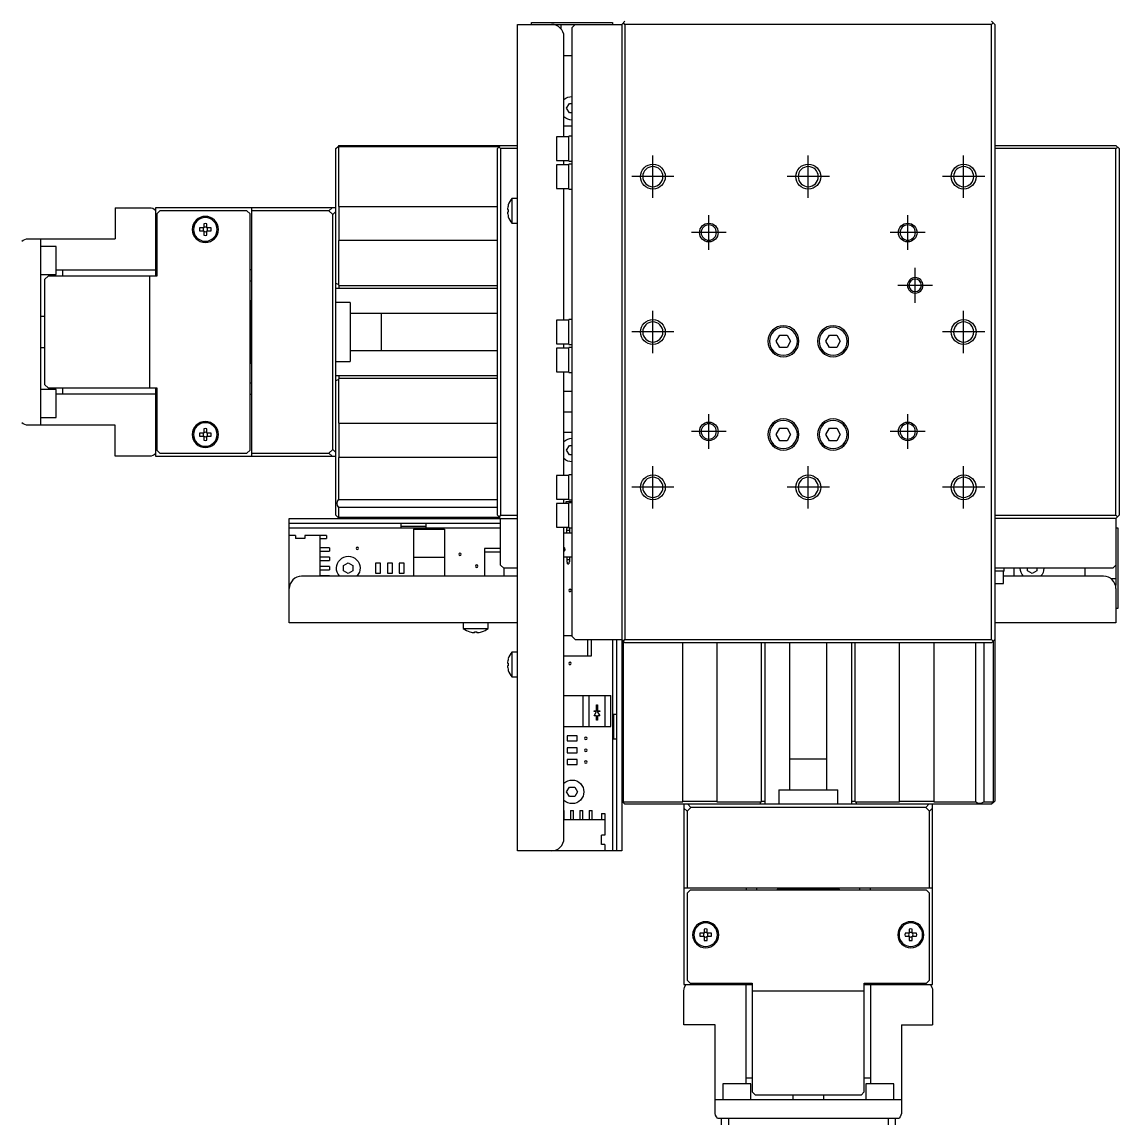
# Model space of a CAD drawing. Extents: x 0 to 784, y -8 to 463.
# Drawn here: x 198.2 to 374.7, y 198.2 to 374.6 of the extents above; entities that cross this region are included whole.
import ezdxf

# ---------------------------------------------------------------- set-up
doc = ezdxf.new("R2010")
doc.units = 0
doc.header["$LTSCALE"] = 0.5
doc.linetypes.add('CENTER', pattern=[50.8, 31.75, -6.35, 6.35, -6.35])
for name, color, linetype in [('MSM_CENTER', 1, 'CENTER'), ('MSM_CONTINUOUS', 7, 'CONTINUOUS'), ('MSM_NARROW', 5, 'CONTINUOUS')]:
    doc.layers.add(name, color=color, linetype=linetype)

msp = doc.modelspace()

# ---------------------------------------------------------------- linework, layer by layer
at = {"layer": 'MSM_CENTER'}
for p, q in [((299.7, 346.3), (299.7, 353.1)), ((324.7, 346.3), (324.7, 353.1)), ((349.7, 346.3), (349.7, 353.1)), ((303.1, 349.7), (296.3, 349.7)), ((328.1, 349.7), (321.3, 349.7)), ((353.1, 349.7), (346.3, 349.7)), ((308.7, 337.9), (308.7, 343.5)), ((340.7, 337.9), (340.7, 343.5)), ((311.5, 340.7), (305.9, 340.7)), ((343.5, 340.7), (337.9, 340.7)), ((341.9, 329.4), (341.9, 335)), ((344.7, 332.2), (339.1, 332.2)), ((299.7, 321.3), (299.7, 328.1)), ((349.7, 321.3), (349.7, 328.1)), ((303.1, 324.7), (296.3, 324.7)), ((353.1, 324.7), (346.3, 324.7)), ((308.7, 305.9), (308.7, 311.5)), ((340.7, 305.9), (340.7, 311.5)), ((311.5, 308.7), (305.9, 308.7)), ((343.5, 308.7), (337.9, 308.7)), ((299.7, 296.3), (299.7, 303.1)), ((324.7, 296.3), (324.7, 303.1)), ((349.7, 296.3), (349.7, 303.1)), ((303.1, 299.7), (296.3, 299.7)), ((328.1, 299.7), (321.3, 299.7)), ((353.1, 299.7), (346.3, 299.7))]:
    msp.add_line(p, q, dxfattribs=at)
at = {"layer": 'MSM_CONTINUOUS'}
for p, q in [((277.9, 241.2), (277.9, 374.2)), ((277.9, 374.2), (294.7, 374.2)), ((280.2, 374.2), (280.2, 374.5)), ((280.2, 374.5), (293.2, 374.5)), ((284.95, 373.46), (284.95, 374.2)), ((287.2, 374.2), (286.7, 373.7)), ((293.2, 374.5), (293.2, 374.2)), ((295.2, 374.7), (294.7, 374.2)), ((294.7, 374.2), (294.7, 241.2)), ((295.2, 374.2), (294.95, 374.45)), ((295.2, 374.2), (295.2, 275.2)), ((354.2, 374.2), (295.2, 374.2)), ((354.45, 374.45), (354.2, 374.7)), ((354.45, 374.45), (354.2, 374.2)), ((354.2, 275.2), (354.2, 374.2)), ((354.7, 374.2), (354.45, 374.45)), ((354.7, 374.2), (354.7, 249.2)), ((286.7, 275.7), (286.7, 373.7)), ((285.4, 356.1), (285.4, 372.2)), ((285.4, 369.2), (286.7, 369.2)), ((285.83, 360.7), (286.27, 361.45)), ((286.27, 359.95), (285.83, 360.7)), ((286.27, 361.45), (286.7, 361.45)), ((286.7, 359.95), (286.27, 359.95)), ((286.7, 357.8), (285.4, 357.8)), ((284.2, 356.1), (284.2, 352.3)), ((286.2, 356.1), (284.2, 356.1)), ((286.2, 352.2), (286.2, 356.2)), ((286.7, 356.2), (286.2, 356.2)), ((248.7, 354.2), (249.05, 354.55)), ((248.7, 295.2), (248.7, 354.2)), ((249.2, 354.7), (249.05, 354.55)), ((249.05, 354.55), (249.1, 354.5)), ((249.1, 354.5), (249.1, 344.9)), ((275, 354.5), (249.1, 354.5)), ((249.2, 354.7), (277.9, 354.7)), ((275.2, 354.7), (274.7, 354.2)), ((274.7, 295.2), (274.7, 354.2)), ((274.95, 354.45), (275.2, 354.2)), ((275.2, 354.2), (275.2, 295.2)), ((277.9, 354.2), (275.2, 354.2)), ((354.7, 354.7), (374.2, 354.7)), ((374.2, 354.2), (354.7, 354.2)), ((374.7, 354.2), (374.2, 354.7)), ((374.2, 354.2), (374.45, 354.45)), ((374.2, 295.2), (374.2, 354.2)), ((374.7, 354.2), (374.7, 295.2)), ((284.2, 352.3), (286.2, 352.3)), ((284.2, 351.6), (284.2, 347.8)), ((286.2, 351.6), (284.2, 351.6)), ((285.4, 351.6), (285.4, 352.3)), ((286.2, 352.2), (286.7, 352.2)), ((286.2, 347.7), (286.2, 351.7)), ((286.7, 351.7), (286.2, 351.7)), ((284.2, 347.8), (286.2, 347.8)), ((285.4, 326.6), (285.4, 347.8)), ((277, 346.2), (277, 342.2)), ((277.9, 346.2), (277, 346.2)), ((286.2, 347.7), (286.7, 347.7)), ((213.2, 344.7), (218.7, 344.7)), ((213.2, 344.7), (213.2, 339.7)), ((219.7, 344.7), (219.7, 333.7)), ((248.7, 344.7), (219.7, 344.7)), ((220.4, 344.2), (219.9, 343.7)), ((234.4, 344.2), (220.4, 344.2)), ((234.9, 343.7), (234.4, 344.2)), ((235.2, 304.7), (235.2, 344.7)), ((247.59, 344.2), (235.2, 344.2)), ((247.59, 344.2), (248.09, 344.7)), ((248.2, 343.59), (247.59, 344.2)), ((249.1, 344.9), (274.7, 344.9)), ((249.2, 344.9), (249.2, 339.4)), ((276.31, 344.4), (276.44, 344.4)), ((276.44, 345.15), (276.44, 345.13)), ((276.44, 344.4), (276.44, 344)), ((219.9, 343.7), (219.9, 333.7)), ((234.9, 305.7), (234.9, 343.7)), ((248.7, 344.09), (248.2, 343.59)), ((248.2, 305.81), (248.2, 343.59)), ((276.44, 344), (276.31, 344)), ((276.44, 343.27), (276.44, 343.25)), ((227.46, 341.44), (226.78, 341.44)), ((226.78, 340.96), (227.46, 340.96)), ((227.46, 342.12), (227.46, 341.44)), ((227.46, 340.96), (227.46, 340.28)), ((227.94, 341.44), (227.94, 342.12)), ((228.62, 341.44), (227.94, 341.44)), ((227.94, 340.28), (227.94, 340.96)), ((227.94, 340.96), (228.62, 340.96)), ((277, 342.2), (277.9, 342.2)), ((199.2, 339.7), (213.2, 339.7)), ((201.2, 339.7), (201.2, 309.7)), ((249.1, 339.4), (249.1, 332.34)), ((274.7, 339.4), (249.1, 339.4)), ((203.7, 338.45), (201.2, 338.45)), ((203.7, 333.95), (203.7, 338.45)), ((201.2, 333.95), (203.7, 333.95)), ((202.4, 333.7), (201.9, 333.2)), ((219.9, 333.7), (202.4, 333.7)), ((203.7, 334.7), (219.9, 334.7)), ((204.7, 334.7), (204.7, 333.7)), ((218.7, 333.7), (218.7, 315.7)), ((235.2, 334.7), (234.9, 334.7)), ((201.9, 316.2), (201.9, 333.2)), ((234.9, 332.95), (235.2, 332.95)), ((249.1, 332.34), (248.7, 332.51)), ((249.1, 332.34), (249.2, 332.2)), ((249.2, 332.2), (274.7, 332.2)), ((249.2, 332.2), (249.2, 331.7)), ((274.7, 331.7), (248.7, 331.7)), ((235, 329.7), (234.9, 329.7)), ((235, 319.7), (235, 329.7)), ((235.2, 329.5), (235, 329.7)), ((251, 329.45), (248.7, 329.45)), ((251, 329.45), (251, 319.95)), ((201.9, 327.2), (201.2, 327.2)), ((274.7, 327.7), (251, 327.7)), ((256, 327.7), (256, 321.7)), ((284.2, 326.6), (284.2, 322.8)), ((286.2, 326.6), (284.2, 326.6)), ((286.2, 322.7), (286.2, 326.7)), ((286.7, 326.7), (286.2, 326.7)), ((319.55, 323.2), (320.12, 324.2)), ((320.12, 322.2), (319.55, 323.2)), ((320.12, 324.2), (321.28, 324.2)), ((321.28, 324.2), (321.85, 323.2)), ((321.85, 323.2), (321.28, 322.2)), ((327.55, 323.2), (328.12, 324.2)), ((328.12, 322.2), (327.55, 323.2)), ((328.12, 324.2), (329.28, 324.2)), ((329.28, 324.2), (329.85, 323.2)), ((329.85, 323.2), (329.28, 322.2)), ((201.2, 322.2), (201.9, 322.2)), ((251, 321.7), (274.7, 321.7)), ((284.2, 322.8), (286.2, 322.8)), ((284.2, 322.1), (284.2, 318.3)), ((286.2, 322.1), (284.2, 322.1)), ((285.4, 322.1), (285.4, 322.8)), ((286.2, 322.7), (286.7, 322.7)), ((286.2, 318.2), (286.2, 322.2)), ((286.7, 322.2), (286.2, 322.2)), ((321.28, 322.2), (320.12, 322.2)), ((329.28, 322.2), (328.12, 322.2)), ((234.9, 319.7), (235, 319.7)), ((235, 319.7), (235.2, 319.9)), ((248.7, 319.95), (251, 319.95)), ((284.2, 318.3), (286.2, 318.3)), ((285.4, 301.6), (285.4, 318.3)), ((286.2, 318.2), (286.7, 318.2)), ((201.9, 316.2), (202.4, 315.7)), ((235.2, 316.45), (234.9, 316.45)), ((248.7, 317.7), (274.7, 317.7)), ((248.7, 316.89), (249.1, 317.06)), ((249.2, 317.2), (249.1, 317.06)), ((249.1, 317.06), (249.1, 310)), ((249.2, 317.7), (249.2, 317.2)), ((274.7, 317.2), (249.2, 317.2)), ((203.7, 315.45), (201.2, 315.45)), ((202.4, 315.7), (219.9, 315.7)), ((203.7, 310.95), (203.7, 315.45)), ((219.9, 314.7), (203.7, 314.7)), ((204.7, 315.7), (204.7, 314.7)), ((219.7, 315.7), (219.7, 304.7)), ((219.9, 315.7), (219.9, 305.7)), ((234.9, 314.7), (235.2, 314.7)), ((285.4, 315.2), (286.7, 315.2)), ((201.2, 310.95), (203.7, 310.95)), ((286.7, 311.8), (285.4, 311.8)), ((213.2, 309.7), (199.2, 309.7)), ((213.2, 304.7), (213.2, 309.7)), ((227.46, 309.12), (227.46, 308.44)), ((227.94, 308.44), (227.94, 309.12)), ((249.1, 310), (274.7, 310)), ((249.2, 310), (249.2, 304.5)), ((319.55, 308.2), (320.12, 309.2)), ((320.12, 309.2), (321.28, 309.2)), ((321.28, 309.2), (321.85, 308.2)), ((327.55, 308.2), (328.12, 309.2)), ((328.12, 309.2), (329.28, 309.2)), ((329.28, 309.2), (329.85, 308.2)), ((227.46, 308.44), (226.78, 308.44)), ((226.78, 307.96), (227.46, 307.96)), ((227.46, 307.96), (227.46, 307.28)), ((228.62, 308.44), (227.94, 308.44)), ((227.94, 307.28), (227.94, 307.96)), ((227.94, 307.96), (228.62, 307.96)), ((285.4, 308.6), (286.7, 308.6)), ((320.12, 307.2), (319.55, 308.2)), ((321.28, 307.2), (320.12, 307.2)), ((321.85, 308.2), (321.28, 307.2)), ((328.12, 307.2), (327.55, 308.2)), ((329.28, 307.2), (328.12, 307.2)), ((329.85, 308.2), (329.28, 307.2)), ((219.9, 305.7), (220.4, 305.2)), ((234.4, 305.2), (234.9, 305.7)), ((247.59, 305.2), (248.2, 305.81)), ((248.2, 305.81), (248.7, 305.31)), ((285.83, 305.7), (286.27, 306.45)), ((286.27, 304.95), (285.83, 305.7)), ((286.27, 306.45), (286.7, 306.45)), ((218.7, 304.7), (213.2, 304.7)), ((219.7, 304.7), (248.7, 304.7)), ((220.4, 305.2), (234.4, 305.2)), ((235.2, 305.2), (247.59, 305.2)), ((248.09, 304.7), (247.59, 305.2)), ((249.1, 304.5), (249.1, 297.76)), ((274.7, 304.5), (249.1, 304.5)), ((286.7, 304.95), (286.27, 304.95)), ((284.2, 301.6), (284.2, 297.8)), ((286.2, 301.6), (284.2, 301.6)), ((286.2, 297.7), (286.2, 301.7)), ((286.7, 301.7), (286.2, 301.7)), ((249.1, 297.76), (274.7, 297.76)), ((284.2, 297.8), (286.2, 297.8)), ((284.2, 297.1), (284.2, 293.3)), ((286.2, 297.1), (284.2, 297.1)), ((285.4, 297.1), (285.4, 297.8)), ((285.7, 297.39), (285.7, 297.1)), ((286.7, 297.39), (285.7, 297.39)), ((286.2, 297.7), (286.7, 297.7)), ((286.2, 293.2), (286.2, 297.2)), ((286.7, 297.2), (286.2, 297.2)), ((249.05, 294.85), (248.7, 295.2)), ((249.1, 294.9), (249.05, 294.85)), ((249.05, 294.85), (249.2, 294.7)), ((249.1, 296.44), (249.1, 294.9)), ((274.7, 296.44), (249.1, 296.44)), ((249.1, 294.9), (275, 294.9)), ((274.7, 295.2), (275.2, 294.7)), ((275.2, 295.2), (274.95, 294.95)), ((275.2, 295.2), (277.9, 295.2)), ((354.7, 295.2), (374.2, 295.2)), ((374.2, 294.7), (374.7, 295.2)), ((374.45, 294.95), (374.2, 295.2)), ((241.2, 277.9), (241.2, 294.7)), ((241.2, 294.7), (277.9, 294.7)), ((275.2, 293.9), (241.2, 293.9)), ((241.2, 293.2), (275.2, 293.2)), ((259.2, 293.2), (259.2, 293.9)), ((263.2, 293.4), (259.2, 293.4)), ((263.2, 293.9), (263.2, 293.2)), ((275.2, 287.2), (275.2, 294.7)), ((284.2, 293.3), (286.2, 293.3)), ((285.4, 243.2), (285.4, 293.3)), ((285.85, 293.1), (285.96, 293.16)), ((285.85, 292.36), (285.85, 293.1)), ((285.96, 293.16), (285.96, 293.3)), ((286.16, 293.3), (286.16, 293.16)), ((286.16, 293.16), (286.28, 293.1)), ((286.2, 293.2), (286.7, 293.2)), ((286.28, 293.1), (286.28, 292.36)), ((374.2, 294.7), (354.7, 294.7)), ((374.2, 294.7), (374.2, 283.95)), ((374.2, 293.2), (374.5, 293.2)), ((374.5, 293.2), (374.5, 280.2)), ((242.2, 291.95), (241.2, 291.95)), ((242.2, 291.95), (242.2, 291.45)), ((243.7, 291.45), (242.2, 291.45)), ((247.2, 291.95), (243.7, 291.95)), ((243.7, 291.95), (243.7, 291.45)), ((246.2, 285.4), (246.2, 291.95)), ((246.2, 291.45), (247.2, 291.45)), ((247.2, 291.95), (247.2, 291.45)), ((261.2, 292.95), (266.2, 292.95)), ((261.2, 292.95), (261.2, 285.4)), ((266.2, 292.95), (266.2, 285.4)), ((285.4, 292.36), (286.7, 292.36)), ((285.85, 292.8), (286.28, 292.8)), ((247.7, 289.95), (246.2, 289.95)), ((247.7, 289.95), (247.7, 289.45)), ((275.2, 289.85), (272.6, 289.85)), ((272.6, 289.85), (272.6, 285.4)), ((246.2, 289.45), (247.7, 289.45)), ((247.7, 288.45), (246.2, 288.45)), ((246.2, 287.95), (247.7, 287.95)), ((247.7, 288.45), (247.7, 287.95)), ((261.2, 288.45), (266.2, 288.45)), ((275.2, 289.25), (272.6, 289.25)), ((286.7, 288.46), (285.4, 288.46)), ((285.85, 288.46), (285.85, 287.73)), ((286.28, 288.02), (285.85, 288.02)), ((285.96, 287.66), (285.85, 287.73)), ((286.28, 287.73), (286.16, 287.66)), ((286.28, 288.46), (286.28, 287.73)), ((247.7, 286.95), (246.2, 286.95)), ((246.2, 286.45), (247.7, 286.45)), ((247.7, 286.95), (247.7, 286.45)), ((249.95, 287.13), (250.7, 287.57)), ((249.95, 286.27), (249.95, 287.13)), ((250.7, 285.83), (249.95, 286.27)), ((250.7, 287.57), (251.45, 287.13)), ((251.45, 286.27), (250.7, 285.83)), ((251.45, 287.13), (251.45, 286.27)), ((255.89, 287.5), (255.09, 287.5)), ((255.09, 287.5), (255.09, 285.9)), ((255.89, 285.9), (255.89, 287.5)), ((256.99, 287.5), (256.99, 285.9)), ((257.79, 287.5), (256.99, 287.5)), ((257.79, 285.9), (257.79, 287.5)), ((259.7, 287.5), (258.9, 287.5)), ((258.9, 287.5), (258.9, 285.9)), ((259.7, 285.9), (259.7, 287.5)), ((275.2, 287.2), (275.7, 286.7)), ((277.9, 286.7), (275.7, 286.7)), ((275.8, 285.4), (275.8, 286.7)), ((285.96, 287.41), (285.96, 287.66)), ((285.96, 287.41), (286.16, 287.41)), ((286.16, 287.66), (286.16, 287.41)), ((373.7, 286.7), (354.7, 286.7)), ((356.2, 286.2), (354.7, 286.2)), ((356.1, 284.2), (356.1, 286.2)), ((356.2, 286.2), (356.2, 286.7)), ((357.8, 285.4), (357.8, 286.7)), ((359.95, 286.27), (359.95, 286.7)), ((360.7, 285.83), (359.95, 286.27)), ((361.45, 286.27), (360.7, 285.83)), ((361.45, 286.7), (361.45, 286.27)), ((369.2, 286.7), (369.2, 285.4)), ((373.7, 286.7), (374.2, 287.2)), ((277.9, 285.4), (243.2, 285.4)), ((247.7, 285.45), (246.2, 285.45)), ((247.7, 285.45), (247.7, 285.4)), ((255.09, 285.9), (255.89, 285.9)), ((256.99, 285.9), (257.79, 285.9)), ((258.9, 285.9), (259.7, 285.9)), ((354.7, 284.2), (356.1, 284.2)), ((372.2, 285.4), (356.1, 285.4)), ((374.2, 284.95), (373.46, 284.95)), ((374.12, 283.95), (374.2, 283.95)), ((374.2, 283.4), (374.2, 277.9)), ((374.5, 280.2), (374.2, 280.2)), ((277.9, 277.9), (241.2, 277.9)), ((269.2, 277.9), (269.2, 277)), ((273.2, 277), (273.2, 277.9)), ((374.2, 277.9), (354.7, 277.9)), ((269.2, 277), (273.2, 277)), ((270.25, 276.44), (270.27, 276.44)), ((271, 276.44), (271.4, 276.44)), ((271, 276.31), (271, 276.44)), ((271.4, 276.44), (271.4, 276.31)), ((272.13, 276.44), (272.15, 276.44)), ((286.7, 275.8), (285.4, 275.8)), ((286.7, 275.7), (287.2, 275.2)), ((287.2, 275.2), (294.7, 275.2)), ((289.25, 272.6), (289.25, 275.2)), ((289.85, 272.6), (289.85, 275.2)), ((293.2, 275.2), (293.2, 241.2)), ((293.9, 241.2), (293.9, 275.2)), ((294.7, 275.2), (295.2, 274.7)), ((294.9, 275), (294.9, 249.1)), ((294.95, 274.95), (295.2, 275.2)), ((295.2, 275.2), (354.2, 275.2)), ((354.2, 274.7), (295.2, 274.7)), ((304.5, 249.1), (304.5, 274.7)), ((310, 274.7), (310, 249.1)), ((317.2, 249.2), (317.2, 274.7)), ((317.7, 274.7), (317.7, 248.7)), ((321.7, 274.7), (321.7, 251)), ((327.7, 251), (327.7, 274.7)), ((331.7, 248.7), (331.7, 274.7)), ((332.2, 274.7), (332.2, 249.2)), ((339.4, 249.1), (339.4, 274.7)), ((344.9, 274.7), (344.9, 249.1)), ((351.64, 249.1), (351.64, 274.7)), ((352.96, 274.7), (352.96, 249.1)), ((354.2, 275.2), (354.45, 274.95)), ((354.2, 274.7), (354.45, 274.95)), ((354.45, 274.95), (354.7, 275.2)), ((354.5, 249.1), (354.5, 275)), ((276.44, 272.15), (276.44, 272.13)), ((277, 273.2), (277, 269.2)), ((277.9, 273.2), (277, 273.2)), ((285.4, 272.6), (289.85, 272.6)), ((276.31, 271.4), (276.44, 271.4)), ((276.44, 271), (276.31, 271)), ((276.44, 271.4), (276.44, 271)), ((276.44, 270.27), (276.44, 270.25)), ((277, 269.2), (277.9, 269.2)), ((285.4, 266.2), (292.95, 266.2)), ((288.45, 266.2), (288.45, 261.2)), ((289.45, 261.2), (289.45, 266.2)), ((291.95, 266.2), (291.95, 261.2)), ((292.95, 261.2), (292.95, 266.2)), ((290.25, 263.6), (290.25, 263.75)), ((290.25, 263.75), (290.62, 263.75)), ((290.25, 262.92), (290.64, 263.6)), ((290.64, 263.6), (290.25, 263.6)), ((290.62, 264.7), (290.77, 264.7)), ((290.62, 263.75), (290.62, 264.7)), ((291.15, 263.6), (290.76, 263.6)), ((290.76, 263.6), (291.15, 262.92)), ((290.77, 264.7), (290.77, 263.75)), ((290.77, 263.75), (291.15, 263.75)), ((291.15, 263.75), (291.15, 263.6)), ((293.2, 263.2), (293.9, 263.2)), ((293.4, 259.2), (293.4, 263.2)), ((290.62, 262.92), (290.25, 262.92)), ((290.62, 262.22), (290.62, 262.92)), ((290.77, 262.22), (290.62, 262.22)), ((291.15, 262.92), (290.77, 262.92)), ((290.77, 262.92), (290.77, 262.22)), ((285.4, 261.2), (292.95, 261.2)), ((285.9, 259.7), (285.9, 258.9)), ((287.5, 259.7), (285.9, 259.7)), ((287.5, 258.9), (287.5, 259.7)), ((285.9, 258.9), (287.5, 258.9)), ((287.5, 257.79), (285.9, 257.79)), ((285.9, 257.79), (285.9, 256.99)), ((287.5, 256.99), (287.5, 257.79)), ((293.9, 259.2), (293.2, 259.2)), ((285.9, 256.99), (287.5, 256.99)), ((321.7, 256), (327.7, 256)), ((285.9, 255.89), (285.9, 255.09)), ((287.5, 255.89), (285.9, 255.89)), ((285.9, 255.09), (287.5, 255.09)), ((287.5, 255.09), (287.5, 255.89)), ((285.83, 250.7), (286.27, 251.45)), ((286.27, 249.95), (285.83, 250.7)), ((286.27, 251.45), (287.13, 251.45)), ((287.13, 251.45), (287.57, 250.7)), ((287.57, 250.7), (287.13, 249.95)), ((319.95, 251), (329.45, 251)), ((319.95, 251), (319.95, 248.7)), ((329.45, 248.7), (329.45, 251)), ((287.13, 249.95), (286.27, 249.95)), ((294.7, 249.2), (295.2, 248.7)), ((294.85, 249.05), (294.9, 249.1)), ((294.9, 249.1), (304.5, 249.1)), ((304.5, 249.2), (310, 249.2)), ((310, 249.1), (317.06, 249.1)), ((317.06, 249.1), (316.89, 248.7)), ((317.06, 249.1), (317.2, 249.2)), ((317.2, 249.2), (317.7, 249.2)), ((331.7, 249.2), (332.2, 249.2)), ((332.2, 249.2), (332.34, 249.1)), ((332.51, 248.7), (332.34, 249.1)), ((332.34, 249.1), (339.4, 249.1)), ((339.4, 249.2), (344.9, 249.2)), ((344.9, 249.1), (351.64, 249.1)), ((352.96, 249.1), (354.5, 249.1)), ((354.55, 249.05), (354.2, 248.7)), ((354.5, 249.1), (354.55, 249.05)), ((354.55, 249.05), (354.7, 249.2)), ((285.4, 247.7), (285.45, 247.7)), ((285.45, 246.2), (285.45, 247.7)), ((286.45, 247.7), (286.95, 247.7)), ((286.45, 247.7), (286.45, 246.2)), ((286.95, 246.2), (286.95, 247.7)), ((287.95, 247.7), (288.45, 247.7)), ((287.95, 247.7), (287.95, 246.2)), ((288.45, 246.2), (288.45, 247.7)), ((289.45, 247.7), (289.95, 247.7)), ((289.45, 247.7), (289.45, 246.2)), ((289.95, 246.2), (289.95, 247.7)), ((291.45, 247.2), (291.95, 247.2)), ((291.45, 247.2), (291.45, 246.2)), ((291.95, 247.2), (291.95, 243.7)), ((354.2, 248.7), (295.2, 248.7)), ((304.7, 248.7), (304.7, 219.7)), ((305.2, 247.59), (304.7, 248.09)), ((305.81, 248.2), (305.2, 247.59)), ((305.2, 247.59), (305.2, 235.2)), ((305.31, 248.7), (305.81, 248.2)), ((343.59, 248.2), (305.81, 248.2)), ((343.59, 248.2), (344.09, 248.7)), ((344.2, 247.59), (343.59, 248.2)), ((344.7, 248.09), (344.2, 247.59)), ((344.2, 235.2), (344.2, 247.59)), ((344.7, 219.7), (344.7, 248.7)), ((291.95, 246.2), (285.4, 246.2)), ((291.45, 242.2), (291.45, 243.7)), ((291.95, 243.7), (291.45, 243.7)), ((291.95, 242.2), (291.45, 242.2)), ((291.95, 242.2), (291.95, 241.2)), ((294.7, 241.2), (277.9, 241.2)), ((344.7, 235.2), (304.7, 235.2)), ((305.7, 234.9), (305.2, 234.4)), ((343.7, 234.9), (305.7, 234.9)), ((314.7, 235.2), (314.7, 234.9)), ((316.45, 234.9), (316.45, 235.2)), ((319.9, 235.2), (319.7, 235)), ((329.7, 235), (319.7, 235)), ((319.7, 235), (319.7, 234.9)), ((329.7, 235), (329.5, 235.2)), ((329.7, 234.9), (329.7, 235)), ((332.95, 235.2), (332.95, 234.9)), ((334.7, 234.9), (334.7, 235.2)), ((344.2, 234.4), (343.7, 234.9)), ((305.2, 234.4), (305.2, 220.4)), ((344.2, 220.4), (344.2, 234.4)), ((307.96, 227.94), (307.28, 227.94)), ((307.96, 228.62), (307.96, 227.94)), ((308.44, 227.94), (308.44, 228.62)), ((309.12, 227.94), (308.44, 227.94)), ((340.96, 227.94), (340.28, 227.94)), ((340.96, 228.62), (340.96, 227.94)), ((341.44, 227.94), (341.44, 228.62)), ((342.12, 227.94), (341.44, 227.94)), ((307.28, 227.46), (307.96, 227.46)), ((307.96, 227.46), (307.96, 226.78)), ((308.44, 226.78), (308.44, 227.46)), ((308.44, 227.46), (309.12, 227.46)), ((340.28, 227.46), (340.96, 227.46)), ((340.96, 227.46), (340.96, 226.78)), ((341.44, 227.46), (342.12, 227.46)), ((341.44, 226.78), (341.44, 227.46)), ((304.7, 219.7), (315.7, 219.7)), ((305.2, 220.4), (305.7, 219.9)), ((305.7, 219.9), (315.7, 219.9)), ((314.7, 203.7), (314.7, 219.9)), ((315.7, 219.9), (315.7, 202.4)), ((333.7, 202.4), (333.7, 219.9)), ((333.7, 219.9), (343.7, 219.9)), ((333.7, 219.7), (344.7, 219.7)), ((334.7, 219.9), (334.7, 203.7)), ((343.7, 219.9), (344.2, 220.4)), ((304.7, 213.2), (304.7, 218.7)), ((315.7, 218.7), (333.7, 218.7)), ((344.7, 218.7), (344.7, 213.2)), ((309.7, 213.2), (304.7, 213.2)), ((309.7, 199.2), (309.7, 213.2)), ((339.7, 213.2), (339.7, 199.2)), ((339.7, 213.2), (344.7, 213.2)), ((315.45, 203.7), (310.95, 203.7)), ((310.95, 203.7), (310.95, 201.2)), ((314.7, 204.7), (315.7, 204.7)), ((315.45, 201.2), (315.45, 203.7)), ((333.7, 204.7), (334.7, 204.7)), ((338.45, 203.7), (333.95, 203.7)), ((333.95, 203.7), (333.95, 201.2)), ((338.45, 201.2), (338.45, 203.7)), ((315.7, 202.4), (316.2, 201.9)), ((333.2, 201.9), (316.2, 201.9)), ((322.2, 201.9), (322.2, 201.2)), ((327.2, 201.2), (327.2, 201.9)), ((333.2, 201.9), (333.7, 202.4)), ((309.7, 201.2), (339.7, 201.2)), ((310.08, 198.2), (339.32, 198.2)), ((310.7, 198.2), (310.7, 191.21)), ((311.85, 198.2), (311.85, 191.21)), ((337.55, 198.2), (337.55, 191.21)), ((338.7, 198.2), (338.7, 191.21))]:
    msp.add_line(p, q, dxfattribs=at)
at = {"layer": 'MSM_CONTINUOUS', "extrusion": (0, 0, -1)}
for centre, radius in [((-299.7, 349.7), 1.62), ((-324.7, 349.7), 1.62), ((-349.7, 349.7), 1.62), ((-227.7, 341.2), 2.1), ((-227.7, 341.2), 1.9), ((-308.7, 340.7), 1.23), ((-340.7, 340.7), 1.23), ((-341.9, 332.2), 1.01), ((-299.7, 324.7), 1.62), ((-320.7, 323.2), 2.5), ((-320.7, 323.2), 2.25), ((-328.7, 323.2), 2.5), ((-328.7, 323.2), 2.25), ((-349.7, 324.7), 1.62), ((-320.7, 308.2), 2.5), ((-328.7, 308.2), 2.5), ((-227.7, 308.2), 2.1), ((-227.7, 308.2), 1.9), ((-308.7, 308.7), 1.23), ((-320.7, 308.2), 2.25), ((-328.7, 308.2), 2.25), ((-340.7, 308.7), 1.23), ((-299.7, 299.7), 1.62), ((-324.7, 299.7), 1.62), ((-349.7, 299.7), 1.62), ((-252.16, 289.88), 0.2), ((-268.66, 288.92), 0.2), ((-271.36, 287.02), 0.2), ((-286.38, 283.11), 0.2), ((-286.38, 271.36), 0.2), ((-288.92, 259.3), 0.2), ((-288.92, 257.39), 0.2), ((-288.92, 255.49), 0.2), ((-308.2, 227.7), 2.1), ((-308.2, 227.7), 1.9), ((-341.2, 227.7), 2.1), ((-341.2, 227.7), 1.9)]:
    msp.add_circle(centre, radius, dxfattribs=at)
at = {"layer": 'MSM_CONTINUOUS'}
for centre, radius, start, end in [((283.4, 372.2), 2, 0, 90), ((279.5, 344.2), 3.2, 141.3178, 162.73), ((279.5, 344.2), 3.19, 163.0947, 176.4096), ((279.5, 344.2), 3.19, 183.5904, 196.9053), ((279.5, 344.2), 3.2, 197.27, 218.6822), ((227.7, 341.2), 0.95, 165.3667, 194.6333), ((227.7, 341.2), 0.365, 138.8496, 221.1504), ((227.7, 341.2), 0.95, 75.3667, 104.6333), ((227.7, 341.2), 0.365, 48.8496, 131.1504), ((227.7, 341.2), 0.365, 228.8496, 311.1504), ((227.7, 341.2), 0.365, 318.8496, 41.1504), ((227.7, 341.2), 0.95, 345.3667, 14.6333), ((227.7, 341.2), 0.95, 255.3667, 284.6333), ((227.7, 308.2), 0.95, 75.3667, 104.6333), ((227.7, 308.2), 0.95, 165.3667, 194.6333), ((227.7, 308.2), 0.365, 138.8496, 221.1504), ((227.7, 308.2), 0.365, 48.8496, 131.1504), ((227.7, 308.2), 0.365, 228.8496, 311.1504), ((227.7, 308.2), 0.95, 255.3667, 284.6333), ((227.7, 308.2), 0.365, 318.8496, 41.1504), ((227.7, 308.2), 0.95, 345.3667, 14.6333), ((249.85, 297.1), 1, 138.5904, 221.4096), ((285.25, 289.71), 0.35, 295.3769, 64.6231), ((243.2, 283.4), 2, 90, 180), ((372.2, 283.4), 2, 0, 90), ((271.2, 279.5), 3.2, 231.3178, 252.73), ((271.2, 279.5), 3.19, 253.0947, 266.4096), ((271.2, 279.5), 3.19, 273.5904, 286.9053), ((271.2, 279.5), 3.2, 287.27, 308.6822), ((279.5, 271.2), 3.19, 163.0947, 176.4096), ((279.5, 271.2), 3.2, 141.3178, 162.73), ((279.5, 271.2), 3.19, 183.5904, 196.9053), ((279.5, 271.2), 3.2, 197.27, 218.6822), ((352.3, 249.85), 1, 228.6291, 311.3709), ((283.4, 243.2), 2, 270, 0), ((308.2, 227.7), 0.95, 165.3667, 194.6333), ((308.2, 227.7), 0.365, 138.8496, 221.1504), ((308.2, 227.7), 0.95, 75.3667, 104.6333), ((308.2, 227.7), 0.365, 48.8496, 131.1504), ((308.2, 227.7), 0.365, 318.8496, 41.1504), ((308.2, 227.7), 0.95, 345.3667, 14.6333), ((341.2, 227.7), 0.95, 165.3667, 194.6333), ((341.2, 227.7), 0.365, 138.8496, 221.1504), ((341.2, 227.7), 0.95, 75.3667, 104.6333), ((341.2, 227.7), 0.365, 48.8496, 131.1504), ((341.2, 227.7), 0.365, 318.8496, 41.1504), ((341.2, 227.7), 0.95, 345.3667, 14.6333), ((308.2, 227.7), 0.365, 228.8496, 311.1504), ((308.2, 227.7), 0.95, 255.3667, 284.6333), ((341.2, 227.7), 0.365, 228.8496, 311.1504), ((341.2, 227.7), 0.95, 255.3667, 284.6333)]:
    msp.add_arc(centre, radius, start, end, dxfattribs=at)
at = {"layer": 'MSM_CONTINUOUS', "extrusion": (0, 0, -1)}
for centre, radius, start, end in [((-286.7, 360.7), 1.9, 46.8264, 90), ((-286.7, 360.7), 1.9, 270, 313.1736), ((-218.7, 343.2), 1.5, 90, 131.8103), ((-199.2, 338.2), 1.5, 48.1897, 90), ((-199.2, 311.2), 1.5, 270, 311.8103), ((-286.7, 305.7), 1.9, 46.8264, 90), ((-218.7, 306.2), 1.5, 228.1897, 270), ((-286.7, 305.7), 1.9, 270, 313.1736), ((-250.7, 286.7), 1.9, 316.8264, 223.1735), ((-360.7, 286.7), 1.9, 316.8264, 0), ((-360.7, 286.7), 1.9, 180, 223.1736), ((-286.7, 250.7), 1.9, 46.8264, 313.1736), ((-306.2, 218.7), 1.5, 0, 41.8103), ((-343.2, 218.7), 1.5, 138.1897, 180), ((-311.2, 199.2), 1.5, 318.1897, 0), ((-338.2, 199.2), 1.5, 180, 221.8103)]:
    msp.add_arc(centre, radius, start, end, dxfattribs=at)
at = {"layer": 'MSM_NARROW'}
for centre, radius in [((299.7, 349.7), 2), ((324.7, 349.7), 2), ((349.7, 349.7), 2), ((308.7, 340.7), 1.5), ((340.7, 340.7), 1.5), ((299.7, 324.7), 2), ((349.7, 324.7), 2), ((308.7, 308.7), 1.5), ((340.7, 308.7), 1.5), ((299.7, 299.7), 2), ((324.7, 299.7), 2), ((349.7, 299.7), 2)]:
    msp.add_circle(centre, radius, dxfattribs=at)
at = {"layer": 'MSM_NARROW', "extrusion": (0, 0, -1)}
msp.add_circle((-341.9, 332.2), 1.25, dxfattribs=at)

doc.saveas('drawing.dxf')
